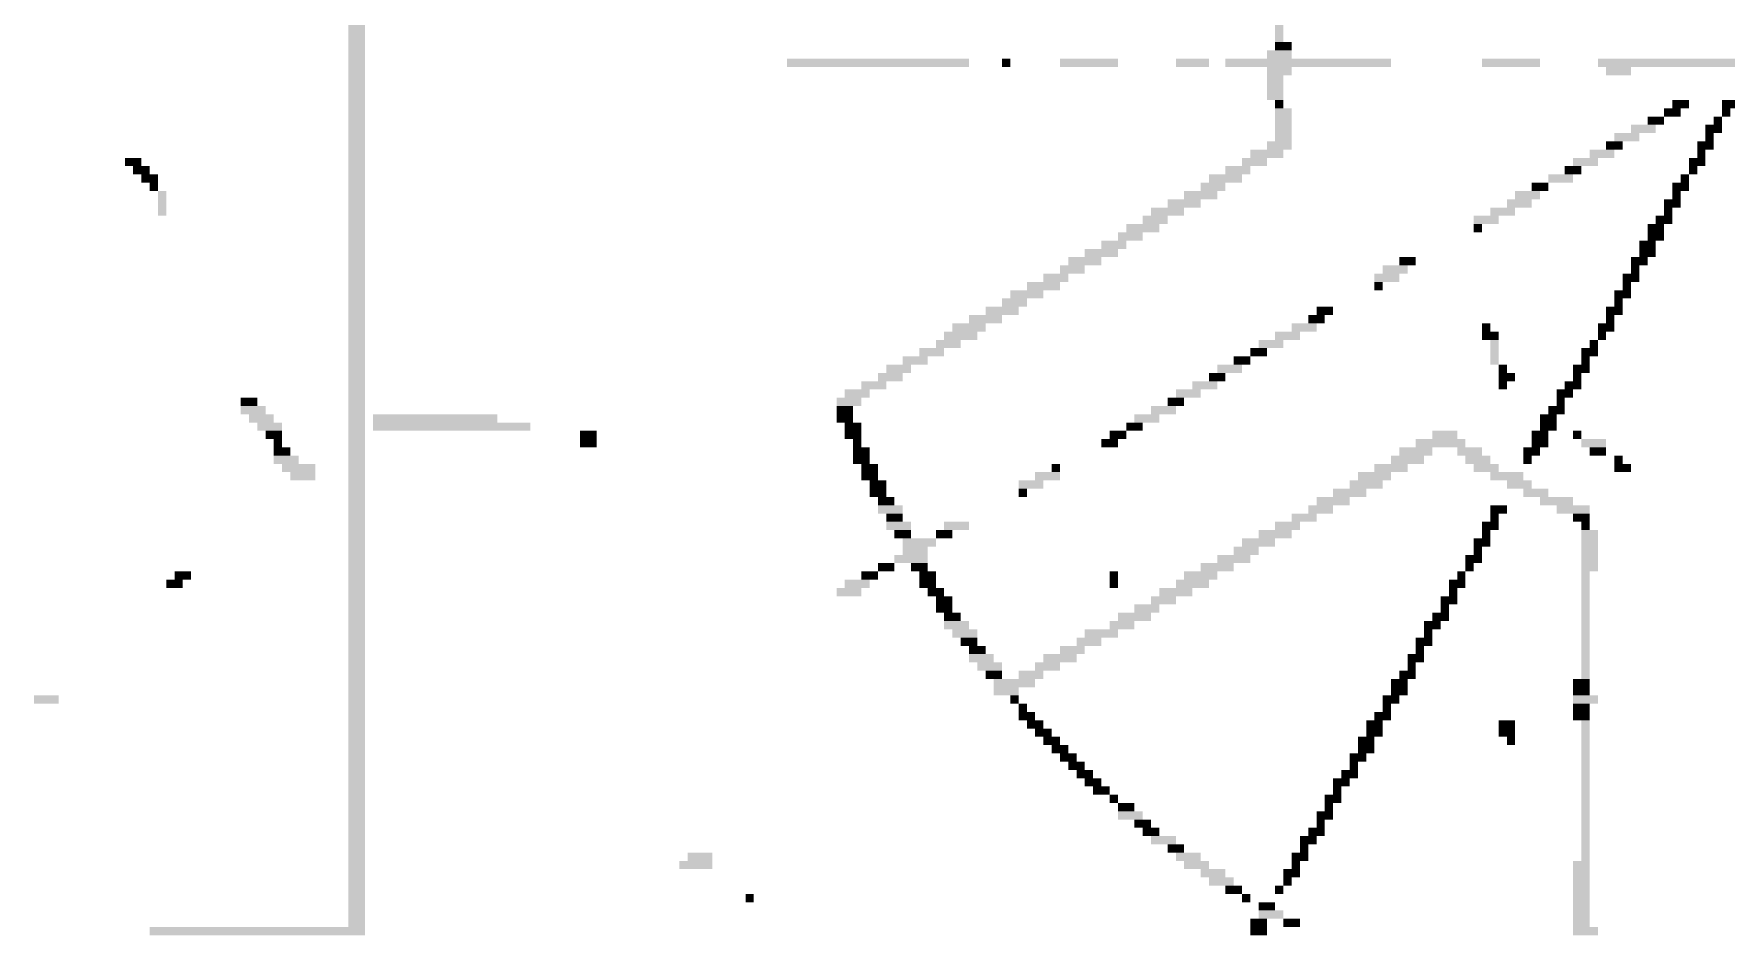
# Model space of a CAD drawing. Extents: x 0 to 456, y -15 to 604.
# Drawn here: x 24.5 to 229, y 317 to 425.5 of the extents above; entities that cross this region are included whole.
import ezdxf

# ---------------------------------------------------------------- set-up
doc = ezdxf.new("R2010")
doc.units = 0
doc.layers.add('SCAN_INK_DRAFT', color=7, linetype='Continuous')

msp = doc.modelspace()

# ---------------------------------------------------------------- linework, layer by layer
at = {"layer": 'SCAN_INK_DRAFT'}
for points in [[(62.5, 317.5), (64.5, 317.5), (62.5, 477.5), (64.5, 477.5)], [(174.5, 424.5), (175.5, 424.5), (174.5, 429.5), (175.5, 429.5)], [(173.5, 422.5), (176.5, 422.5), (173.5, 423.5), (176.5, 423.5)], [(174.5, 423.5), (176.5, 423.5), (174.5, 424.5), (176.5, 424.5)], [(115.5, 421.5), (137.5, 421.5), (115.5, 422.5), (137.5, 422.5)], [(141.5, 421.5), (142.5, 421.5), (141.5, 422.5), (142.5, 422.5)], [(148.5, 421.5), (155.5, 421.5), (148.5, 422.5), (155.5, 422.5)], [(162.5, 421.5), (166.5, 421.5), (162.5, 422.5), (166.5, 422.5)], [(168.5, 421.5), (188.5, 421.5), (168.5, 422.5), (188.5, 422.5)], [(173.5, 420.5), (176.5, 420.5), (173.5, 421.5), (176.5, 421.5)], [(199.5, 421.5), (206.5, 421.5), (199.5, 422.5), (206.5, 422.5)], [(213.5, 421.5), (234.5, 421.5), (213.5, 422.5), (234.5, 422.5)], [(214.5, 420.5), (217.5, 420.5), (214.5, 421.5), (217.5, 421.5)], [(173.5, 417.5), (175.5, 417.5), (173.5, 420.5), (175.5, 420.5)], [(174.5, 416.5), (175.5, 416.5), (174.5, 417.5), (175.5, 417.5)], [(222.5, 416.5), (224.5, 416.5), (222.5, 417.5), (224.5, 417.5)], [(228.5, 416.5), (230.5, 416.5), (228.5, 417.5), (230.5, 417.5)], [(174.5, 412.5), (176.5, 412.5), (174.5, 416.5), (176.5, 416.5)], [(219.5, 414.5), (221.5, 414.5), (219.5, 415.5), (221.5, 415.5)], [(221.5, 415.5), (223.5, 415.5), (221.5, 416.5), (223.5, 416.5)], [(227.5, 414.5), (228.5, 414.5), (227.5, 415.5), (228.5, 415.5)], [(228.5, 415.5), (229.5, 415.5), (228.5, 416.5), (229.5, 416.5)], [(215.5, 412.5), (218.5, 412.5), (215.5, 413.5), (218.5, 413.5)], [(217.5, 413.5), (220.5, 413.5), (217.5, 414.5), (220.5, 414.5)], [(226.5, 413.5), (228.5, 413.5), (226.5, 414.5), (228.5, 414.5)], [(226.5, 412.5), (227.5, 412.5), (226.5, 413.5), (227.5, 413.5)], [(171.5, 410.5), (175.5, 410.5), (171.5, 411.5), (175.5, 411.5)], [(173.5, 411.5), (176.5, 411.5), (173.5, 412.5), (176.5, 412.5)], [(212.5, 410.5), (215.5, 410.5), (212.5, 411.5), (215.5, 411.5)], [(214.5, 411.5), (216.5, 411.5), (214.5, 412.5), (216.5, 412.5)], [(225.5, 411.5), (227.5, 411.5), (225.5, 412.5), (227.5, 412.5)], [(225.5, 410.5), (226.5, 410.5), (225.5, 411.5), (226.5, 411.5)], [(35.5, 409.5), (37.5, 409.5), (35.5, 410.5), (37.5, 410.5)], [(36.5, 408.5), (38.5, 408.5), (36.5, 409.5), (38.5, 409.5)], [(168.5, 408.5), (171.5, 408.5), (168.5, 409.5), (171.5, 409.5)], [(170.5, 409.5), (173.5, 409.5), (170.5, 410.5), (173.5, 410.5)], [(209.5, 408.5), (211.5, 408.5), (209.5, 409.5), (211.5, 409.5)], [(210.5, 409.5), (213.5, 409.5), (210.5, 410.5), (213.5, 410.5)], [(224.5, 409.5), (226.5, 409.5), (224.5, 410.5), (226.5, 410.5)], [(224.5, 408.5), (225.5, 408.5), (224.5, 409.5), (225.5, 409.5)], [(37.5, 407.5), (39.5, 407.5), (37.5, 408.5), (39.5, 408.5)], [(38.5, 406.5), (39.5, 406.5), (38.5, 407.5), (39.5, 407.5)], [(165.5, 406.5), (168.5, 406.5), (165.5, 407.5), (168.5, 407.5)], [(166.5, 407.5), (170.5, 407.5), (166.5, 408.5), (170.5, 408.5)], [(205.5, 406.5), (207.5, 406.5), (205.5, 407.5), (207.5, 407.5)], [(207.5, 407.5), (210.5, 407.5), (207.5, 408.5), (210.5, 408.5)], [(222.5, 406.5), (224.5, 406.5), (222.5, 407.5), (224.5, 407.5)], [(223.5, 407.5), (224.5, 407.5), (223.5, 408.5), (224.5, 408.5)], [(39.5, 403.5), (40.5, 403.5), (39.5, 406.5), (40.5, 406.5)], [(161.5, 404.5), (165.5, 404.5), (161.5, 405.5), (165.5, 405.5)], [(163.5, 405.5), (167.5, 405.5), (163.5, 406.5), (167.5, 406.5)], [(202.5, 404.5), (205.5, 404.5), (202.5, 405.5), (205.5, 405.5)], [(203.5, 405.5), (206.5, 405.5), (203.5, 406.5), (206.5, 406.5)], [(221.5, 404.5), (223.5, 404.5), (221.5, 405.5), (223.5, 405.5)], [(222.5, 405.5), (223.5, 405.5), (222.5, 406.5), (223.5, 406.5)], [(158.5, 402.5), (161.5, 402.5), (158.5, 403.5), (161.5, 403.5)], [(159.5, 403.5), (163.5, 403.5), (159.5, 404.5), (163.5, 404.5)], [(198.5, 402.5), (201.5, 402.5), (198.5, 403.5), (201.5, 403.5)], [(200.5, 403.5), (203.5, 403.5), (200.5, 404.5), (203.5, 404.5)], [(220.5, 402.5), (222.5, 402.5), (220.5, 403.5), (222.5, 403.5)], [(221.5, 403.5), (222.5, 403.5), (221.5, 404.5), (222.5, 404.5)], [(155.5, 400.5), (158.5, 400.5), (155.5, 401.5), (158.5, 401.5)], [(156.5, 401.5), (160.5, 401.5), (156.5, 402.5), (160.5, 402.5)], [(198.5, 401.5), (199.5, 401.5), (198.5, 402.5), (199.5, 402.5)], [(219.5, 400.5), (221.5, 400.5), (219.5, 402.5), (221.5, 402.5)], [(151.5, 398.5), (155.5, 398.5), (151.5, 399.5), (155.5, 399.5)], [(153.5, 399.5), (156.5, 399.5), (153.5, 400.5), (156.5, 400.5)], [(218.5, 398.5), (220.5, 398.5), (218.5, 400.5), (220.5, 400.5)], [(148.5, 396.5), (151.5, 396.5), (148.5, 397.5), (151.5, 397.5)], [(149.5, 397.5), (153.5, 397.5), (149.5, 398.5), (153.5, 398.5)], [(187.5, 396.5), (190.5, 396.5), (187.5, 397.5), (190.5, 397.5)], [(189.5, 397.5), (191.5, 397.5), (189.5, 398.5), (191.5, 398.5)], [(217.5, 397.5), (219.5, 397.5), (217.5, 398.5), (219.5, 398.5)], [(217.5, 396.5), (218.5, 396.5), (217.5, 397.5), (218.5, 397.5)], [(144.5, 394.5), (148.5, 394.5), (144.5, 395.5), (148.5, 395.5)], [(146.5, 395.5), (149.5, 395.5), (146.5, 396.5), (149.5, 396.5)], [(186.5, 395.5), (189.5, 395.5), (186.5, 396.5), (189.5, 396.5)], [(186.5, 394.5), (187.5, 394.5), (186.5, 395.5), (187.5, 395.5)], [(216.5, 395.5), (218.5, 395.5), (216.5, 396.5), (218.5, 396.5)], [(216.5, 394.5), (217.5, 394.5), (216.5, 395.5), (217.5, 395.5)], [(141.5, 392.5), (144.5, 392.5), (141.5, 393.5), (144.5, 393.5)], [(142.5, 393.5), (146.5, 393.5), (142.5, 394.5), (146.5, 394.5)], [(215.5, 393.5), (217.5, 393.5), (215.5, 394.5), (217.5, 394.5)], [(215.5, 392.5), (216.5, 392.5), (215.5, 393.5), (216.5, 393.5)], [(137.5, 390.5), (141.5, 390.5), (137.5, 391.5), (141.5, 391.5)], [(139.5, 391.5), (143.5, 391.5), (139.5, 392.5), (143.5, 392.5)], [(178.5, 390.5), (180.5, 390.5), (178.5, 391.5), (180.5, 391.5)], [(179.5, 391.5), (181.5, 391.5), (179.5, 392.5), (181.5, 392.5)], [(214.5, 391.5), (216.5, 391.5), (214.5, 392.5), (216.5, 392.5)], [(214.5, 390.5), (215.5, 390.5), (214.5, 391.5), (215.5, 391.5)], [(134.5, 388.5), (138.5, 388.5), (134.5, 389.5), (138.5, 389.5)], [(135.5, 389.5), (139.5, 389.5), (135.5, 390.5), (139.5, 390.5)], [(174.5, 388.5), (177.5, 388.5), (174.5, 389.5), (177.5, 389.5)], [(176.5, 389.5), (179.5, 389.5), (176.5, 390.5), (179.5, 390.5)], [(199.5, 389.5), (200.5, 389.5), (199.5, 390.5), (200.5, 390.5)], [(199.5, 388.5), (201.5, 388.5), (199.5, 389.5), (201.5, 389.5)], [(213.5, 389.5), (215.5, 389.5), (213.5, 390.5), (215.5, 390.5)], [(213.5, 388.5), (214.5, 388.5), (213.5, 389.5), (214.5, 389.5)], [(131.5, 386.5), (134.5, 386.5), (131.5, 387.5), (134.5, 387.5)], [(133.5, 387.5), (136.5, 387.5), (133.5, 388.5), (136.5, 388.5)], [(171.5, 386.5), (173.5, 386.5), (171.5, 387.5), (173.5, 387.5)], [(172.5, 387.5), (175.5, 387.5), (172.5, 388.5), (175.5, 388.5)], [(200.5, 385.5), (201.5, 385.5), (200.5, 388.5), (201.5, 388.5)], [(211.5, 386.5), (213.5, 386.5), (211.5, 387.5), (213.5, 387.5)], [(212.5, 387.5), (213.5, 387.5), (212.5, 388.5), (213.5, 388.5)], [(126.5, 383.5), (129.5, 383.5), (126.5, 384.5), (129.5, 384.5)], [(127.5, 384.5), (130.5, 384.5), (127.5, 385.5), (130.5, 385.5)], [(129.5, 385.5), (132.5, 385.5), (129.5, 386.5), (132.5, 386.5)], [(166.5, 383.5), (168.5, 383.5), (166.5, 384.5), (168.5, 384.5)], [(167.5, 384.5), (170.5, 384.5), (167.5, 385.5), (170.5, 385.5)], [(169.5, 385.5), (171.5, 385.5), (169.5, 386.5), (171.5, 386.5)], [(201.5, 384.5), (202.5, 384.5), (201.5, 385.5), (202.5, 385.5)], [(201.5, 383.5), (203.5, 383.5), (201.5, 384.5), (203.5, 384.5)], [(210.5, 384.5), (212.5, 384.5), (210.5, 385.5), (212.5, 385.5)], [(210.5, 383.5), (211.5, 383.5), (210.5, 384.5), (211.5, 384.5)], [(211.5, 385.5), (212.5, 385.5), (211.5, 386.5), (212.5, 386.5)], [(122.5, 381.5), (125.5, 381.5), (122.5, 382.5), (125.5, 382.5)], [(124.5, 382.5), (127.5, 382.5), (124.5, 383.5), (127.5, 383.5)], [(162.5, 381.5), (165.5, 381.5), (162.5, 382.5), (165.5, 382.5)], [(164.5, 382.5), (167.5, 382.5), (164.5, 383.5), (167.5, 383.5)], [(201.5, 382.5), (202.5, 382.5), (201.5, 383.5), (202.5, 383.5)], [(208.5, 381.5), (210.5, 381.5), (208.5, 382.5), (210.5, 382.5)], [(209.5, 382.5), (211.5, 382.5), (209.5, 383.5), (211.5, 383.5)], [(49.5, 380.5), (51.5, 380.5), (49.5, 381.5), (51.5, 381.5)], [(49.5, 379.5), (52.5, 379.5), (49.5, 380.5), (52.5, 380.5)], [(121.5, 380.5), (124.5, 380.5), (121.5, 381.5), (124.5, 381.5)], [(121.5, 378.5), (123.5, 378.5), (121.5, 380.5), (123.5, 380.5)], [(159.5, 379.5), (162.5, 379.5), (159.5, 380.5), (162.5, 380.5)], [(161.5, 380.5), (163.5, 380.5), (161.5, 381.5), (163.5, 381.5)], [(207.5, 379.5), (209.5, 379.5), (207.5, 380.5), (209.5, 380.5)], [(208.5, 380.5), (209.5, 380.5), (208.5, 381.5), (209.5, 381.5)], [(50.5, 378.5), (53.5, 378.5), (50.5, 379.5), (53.5, 379.5)], [(51.5, 377.5), (54.5, 377.5), (51.5, 378.5), (54.5, 378.5)], [(65.5, 378.5), (80.5, 378.5), (65.5, 379.5), (80.5, 379.5)], [(65.5, 377.5), (84.5, 377.5), (65.5, 378.5), (84.5, 378.5)], [(122.5, 376.5), (124.5, 376.5), (122.5, 378.5), (124.5, 378.5)], [(156.5, 377.5), (158.5, 377.5), (156.5, 378.5), (158.5, 378.5)], [(157.5, 378.5), (160.5, 378.5), (157.5, 379.5), (160.5, 379.5)], [(206.5, 377.5), (208.5, 377.5), (206.5, 379.5), (208.5, 379.5)], [(52.5, 376.5), (54.5, 376.5), (52.5, 377.5), (54.5, 377.5)], [(53.5, 375.5), (54.5, 375.5), (53.5, 376.5), (54.5, 376.5)], [(90.5, 375.5), (92.5, 375.5), (90.5, 377.5), (92.5, 377.5)], [(123.5, 375.5), (124.5, 375.5), (123.5, 376.5), (124.5, 376.5)], [(153.5, 375.5), (155.5, 375.5), (153.5, 376.5), (155.5, 376.5)], [(154.5, 376.5), (156.5, 376.5), (154.5, 377.5), (156.5, 377.5)], [(191.5, 375.5), (197.5, 375.5), (191.5, 376.5), (197.5, 376.5)], [(193.5, 376.5), (196.5, 376.5), (193.5, 377.5), (196.5, 377.5)], [(205.5, 375.5), (207.5, 375.5), (205.5, 377.5), (207.5, 377.5)], [(210.5, 376.5), (211.5, 376.5), (210.5, 377.5), (211.5, 377.5)], [(211.5, 375.5), (214.5, 375.5), (211.5, 376.5), (214.5, 376.5)], [(53.5, 374.5), (55.5, 374.5), (53.5, 375.5), (55.5, 375.5)], [(53.5, 373.5), (56.5, 373.5), (53.5, 374.5), (56.5, 374.5)], [(123.5, 373.5), (125.5, 373.5), (123.5, 375.5), (125.5, 375.5)], [(188.5, 373.5), (192.5, 373.5), (188.5, 374.5), (192.5, 374.5)], [(189.5, 374.5), (193.5, 374.5), (189.5, 375.5), (193.5, 375.5)], [(196.5, 374.5), (199.5, 374.5), (196.5, 375.5), (199.5, 375.5)], [(197.5, 373.5), (200.5, 373.5), (197.5, 374.5), (200.5, 374.5)], [(204.5, 374.5), (206.5, 374.5), (204.5, 375.5), (206.5, 375.5)], [(204.5, 373.5), (205.5, 373.5), (204.5, 374.5), (205.5, 374.5)], [(212.5, 374.5), (214.5, 374.5), (212.5, 375.5), (214.5, 375.5)], [(215.5, 373.5), (216.5, 373.5), (215.5, 374.5), (216.5, 374.5)], [(54.5, 372.5), (58.5, 372.5), (54.5, 373.5), (58.5, 373.5)], [(55.5, 371.5), (58.5, 371.5), (55.5, 372.5), (58.5, 372.5)], [(124.5, 371.5), (126.5, 371.5), (124.5, 373.5), (126.5, 373.5)], [(145.5, 371.5), (148.5, 371.5), (145.5, 372.5), (148.5, 372.5)], [(147.5, 372.5), (148.5, 372.5), (147.5, 373.5), (148.5, 373.5)], [(184.5, 371.5), (188.5, 371.5), (184.5, 372.5), (188.5, 372.5)], [(186.5, 372.5), (190.5, 372.5), (186.5, 373.5), (190.5, 373.5)], [(198.5, 372.5), (201.5, 372.5), (198.5, 373.5), (201.5, 373.5)], [(200.5, 371.5), (204.5, 371.5), (200.5, 372.5), (204.5, 372.5)], [(215.5, 372.5), (217.5, 372.5), (215.5, 373.5), (217.5, 373.5)], [(125.5, 369.5), (127.5, 369.5), (125.5, 371.5), (127.5, 371.5)], [(143.5, 370.5), (146.5, 370.5), (143.5, 371.5), (146.5, 371.5)], [(143.5, 369.5), (144.5, 369.5), (143.5, 370.5), (144.5, 370.5)], [(181.5, 369.5), (185.5, 369.5), (181.5, 370.5), (185.5, 370.5)], [(183.5, 370.5), (187.5, 370.5), (183.5, 371.5), (187.5, 371.5)], [(202.5, 370.5), (205.5, 370.5), (202.5, 371.5), (205.5, 371.5)], [(204.5, 369.5), (207.5, 369.5), (204.5, 370.5), (207.5, 370.5)], [(126.5, 368.5), (128.5, 368.5), (126.5, 369.5), (128.5, 369.5)], [(126.5, 367.5), (129.5, 367.5), (126.5, 368.5), (129.5, 368.5)], [(178.5, 367.5), (181.5, 367.5), (178.5, 368.5), (181.5, 368.5)], [(179.5, 368.5), (183.5, 368.5), (179.5, 369.5), (183.5, 369.5)], [(200.5, 367.5), (202.5, 367.5), (200.5, 368.5), (202.5, 368.5)], [(206.5, 368.5), (210.5, 368.5), (206.5, 369.5), (210.5, 369.5)], [(208.5, 367.5), (212.5, 367.5), (208.5, 368.5), (212.5, 368.5)], [(127.5, 366.5), (129.5, 366.5), (127.5, 367.5), (129.5, 367.5)], [(127.5, 365.5), (130.5, 365.5), (127.5, 366.5), (130.5, 366.5)], [(134.5, 365.5), (137.5, 365.5), (134.5, 366.5), (137.5, 366.5)], [(174.5, 365.5), (177.5, 365.5), (174.5, 366.5), (177.5, 366.5)], [(176.5, 366.5), (179.5, 366.5), (176.5, 367.5), (179.5, 367.5)], [(199.5, 365.5), (201.5, 365.5), (199.5, 366.5), (201.5, 366.5)], [(200.5, 366.5), (201.5, 366.5), (200.5, 367.5), (201.5, 367.5)], [(210.5, 366.5), (212.5, 366.5), (210.5, 367.5), (212.5, 367.5)], [(211.5, 365.5), (212.5, 365.5), (211.5, 366.5), (212.5, 366.5)], [(128.5, 364.5), (130.5, 364.5), (128.5, 365.5), (130.5, 365.5)], [(129.5, 363.5), (133.5, 363.5), (129.5, 364.5), (133.5, 364.5)], [(133.5, 364.5), (135.5, 364.5), (133.5, 365.5), (135.5, 365.5)], [(170.5, 363.5), (174.5, 363.5), (170.5, 364.5), (174.5, 364.5)], [(172.5, 364.5), (176.5, 364.5), (172.5, 365.5), (176.5, 365.5)], [(198.5, 363.5), (200.5, 363.5), (198.5, 364.5), (200.5, 364.5)], [(199.5, 364.5), (200.5, 364.5), (199.5, 365.5), (200.5, 365.5)], [(211.5, 360.5), (213.5, 360.5), (211.5, 365.5), (213.5, 365.5)], [(128.5, 361.5), (132.5, 361.5), (128.5, 362.5), (132.5, 362.5)], [(129.5, 362.5), (132.5, 362.5), (129.5, 363.5), (132.5, 363.5)], [(167.5, 361.5), (171.5, 361.5), (167.5, 362.5), (171.5, 362.5)], [(169.5, 362.5), (172.5, 362.5), (169.5, 363.5), (172.5, 363.5)], [(197.5, 361.5), (199.5, 361.5), (197.5, 362.5), (199.5, 362.5)], [(198.5, 362.5), (199.5, 362.5), (198.5, 363.5), (199.5, 363.5)], [(41.5, 359.5), (43.5, 359.5), (41.5, 360.5), (43.5, 360.5)], [(124.5, 359.5), (126.5, 359.5), (124.5, 360.5), (126.5, 360.5)], [(126.5, 360.5), (128.5, 360.5), (126.5, 361.5), (128.5, 361.5)], [(130.5, 360.5), (132.5, 360.5), (130.5, 361.5), (132.5, 361.5)], [(131.5, 358.5), (133.5, 358.5), (131.5, 360.5), (133.5, 360.5)], [(154.5, 358.5), (155.5, 358.5), (154.5, 360.5), (155.5, 360.5)], [(163.5, 359.5), (167.5, 359.5), (163.5, 360.5), (167.5, 360.5)], [(165.5, 360.5), (169.5, 360.5), (165.5, 361.5), (169.5, 361.5)], [(196.5, 359.5), (197.5, 359.5), (196.5, 360.5), (197.5, 360.5)], [(197.5, 360.5), (198.5, 360.5), (197.5, 361.5), (198.5, 361.5)], [(211.5, 347.5), (212.5, 347.5), (211.5, 360.5), (212.5, 360.5)], [(40.5, 358.5), (42.5, 358.5), (40.5, 359.5), (42.5, 359.5)], [(121.5, 357.5), (124.5, 357.5), (121.5, 358.5), (124.5, 358.5)], [(122.5, 358.5), (125.5, 358.5), (122.5, 359.5), (125.5, 359.5)], [(132.5, 357.5), (134.5, 357.5), (132.5, 358.5), (134.5, 358.5)], [(160.5, 357.5), (164.5, 357.5), (160.5, 358.5), (164.5, 358.5)], [(162.5, 358.5), (166.5, 358.5), (162.5, 359.5), (166.5, 359.5)], [(195.5, 358.5), (197.5, 358.5), (195.5, 359.5), (197.5, 359.5)], [(195.5, 357.5), (196.5, 357.5), (195.5, 358.5), (196.5, 358.5)], [(133.5, 355.5), (135.5, 355.5), (133.5, 357.5), (135.5, 357.5)], [(157.5, 355.5), (160.5, 355.5), (157.5, 356.5), (160.5, 356.5)], [(159.5, 356.5), (162.5, 356.5), (159.5, 357.5), (162.5, 357.5)], [(194.5, 356.5), (196.5, 356.5), (194.5, 357.5), (196.5, 357.5)], [(194.5, 355.5), (195.5, 355.5), (194.5, 356.5), (195.5, 356.5)], [(134.5, 354.5), (136.5, 354.5), (134.5, 355.5), (136.5, 355.5)], [(134.5, 353.5), (137.5, 353.5), (134.5, 354.5), (137.5, 354.5)], [(154.5, 353.5), (157.5, 353.5), (154.5, 354.5), (157.5, 354.5)], [(155.5, 354.5), (159.5, 354.5), (155.5, 355.5), (159.5, 355.5)], [(192.5, 353.5), (194.5, 353.5), (192.5, 354.5), (194.5, 354.5)], [(193.5, 354.5), (195.5, 354.5), (193.5, 355.5), (195.5, 355.5)], [(135.5, 352.5), (138.5, 352.5), (135.5, 353.5), (138.5, 353.5)], [(136.5, 351.5), (138.5, 351.5), (136.5, 352.5), (138.5, 352.5)], [(150.5, 351.5), (153.5, 351.5), (150.5, 352.5), (153.5, 352.5)], [(151.5, 352.5), (155.5, 352.5), (151.5, 353.5), (155.5, 353.5)], [(191.5, 351.5), (193.5, 351.5), (191.5, 352.5), (193.5, 352.5)], [(192.5, 352.5), (193.5, 352.5), (192.5, 353.5), (193.5, 353.5)], [(137.5, 350.5), (139.5, 350.5), (137.5, 351.5), (139.5, 351.5)], [(137.5, 349.5), (140.5, 349.5), (137.5, 350.5), (140.5, 350.5)], [(146.5, 349.5), (150.5, 349.5), (146.5, 350.5), (150.5, 350.5)], [(148.5, 350.5), (151.5, 350.5), (148.5, 351.5), (151.5, 351.5)], [(190.5, 349.5), (192.5, 349.5), (190.5, 350.5), (192.5, 350.5)], [(191.5, 350.5), (192.5, 350.5), (191.5, 351.5), (192.5, 351.5)], [(138.5, 348.5), (141.5, 348.5), (138.5, 349.5), (141.5, 349.5)], [(139.5, 347.5), (141.5, 347.5), (139.5, 348.5), (141.5, 348.5)], [(143.5, 347.5), (146.5, 347.5), (143.5, 348.5), (146.5, 348.5)], [(145.5, 348.5), (148.5, 348.5), (145.5, 349.5), (148.5, 349.5)], [(189.5, 347.5), (191.5, 347.5), (189.5, 348.5), (191.5, 348.5)], [(190.5, 348.5), (191.5, 348.5), (190.5, 349.5), (191.5, 349.5)], [(140.5, 346.5), (145.5, 346.5), (140.5, 347.5), (145.5, 347.5)], [(140.5, 345.5), (143.5, 345.5), (140.5, 346.5), (143.5, 346.5)], [(188.5, 345.5), (190.5, 345.5), (188.5, 347.5), (190.5, 347.5)], [(210.5, 345.5), (212.5, 345.5), (210.5, 347.5), (212.5, 347.5)], [(24.5, 344.5), (27.5, 344.5), (24.5, 345.5), (27.5, 345.5)], [(142.5, 344.5), (143.5, 344.5), (142.5, 345.5), (143.5, 345.5)], [(143.5, 343.5), (144.5, 343.5), (143.5, 344.5), (144.5, 344.5)], [(187.5, 344.5), (189.5, 344.5), (187.5, 345.5), (189.5, 345.5)], [(187.5, 343.5), (188.5, 343.5), (187.5, 344.5), (188.5, 344.5)], [(210.5, 344.5), (213.5, 344.5), (210.5, 345.5), (213.5, 345.5)], [(210.5, 342.5), (212.5, 342.5), (210.5, 344.5), (212.5, 344.5)], [(143.5, 342.5), (145.5, 342.5), (143.5, 343.5), (145.5, 343.5)], [(144.5, 341.5), (146.5, 341.5), (144.5, 342.5), (146.5, 342.5)], [(185.5, 340.5), (187.5, 340.5), (185.5, 342.5), (187.5, 342.5)], [(186.5, 342.5), (188.5, 342.5), (186.5, 343.5), (188.5, 343.5)], [(201.5, 340.5), (203.5, 340.5), (201.5, 342.5), (203.5, 342.5)], [(211.5, 325.5), (212.5, 325.5), (211.5, 342.5), (212.5, 342.5)], [(145.5, 340.5), (147.5, 340.5), (145.5, 341.5), (147.5, 341.5)], [(146.5, 339.5), (148.5, 339.5), (146.5, 340.5), (148.5, 340.5)], [(147.5, 338.5), (149.5, 338.5), (147.5, 339.5), (149.5, 339.5)], [(184.5, 338.5), (186.5, 338.5), (184.5, 340.5), (186.5, 340.5)], [(202.5, 339.5), (203.5, 339.5), (202.5, 340.5), (203.5, 340.5)], [(148.5, 337.5), (150.5, 337.5), (148.5, 338.5), (150.5, 338.5)], [(149.5, 336.5), (151.5, 336.5), (149.5, 337.5), (151.5, 337.5)], [(183.5, 337.5), (185.5, 337.5), (183.5, 338.5), (185.5, 338.5)], [(183.5, 336.5), (184.5, 336.5), (183.5, 337.5), (184.5, 337.5)], [(150.5, 335.5), (152.5, 335.5), (150.5, 336.5), (152.5, 336.5)], [(151.5, 334.5), (153.5, 334.5), (151.5, 335.5), (153.5, 335.5)], [(181.5, 334.5), (183.5, 334.5), (181.5, 335.5), (183.5, 335.5)], [(182.5, 335.5), (184.5, 335.5), (182.5, 336.5), (184.5, 336.5)], [(152.5, 333.5), (154.5, 333.5), (152.5, 334.5), (154.5, 334.5)], [(154.5, 332.5), (155.5, 332.5), (154.5, 333.5), (155.5, 333.5)], [(180.5, 332.5), (182.5, 332.5), (180.5, 333.5), (182.5, 333.5)], [(181.5, 333.5), (182.5, 333.5), (181.5, 334.5), (182.5, 334.5)], [(155.5, 331.5), (157.5, 331.5), (155.5, 332.5), (157.5, 332.5)], [(155.5, 330.5), (158.5, 330.5), (155.5, 331.5), (158.5, 331.5)], [(179.5, 330.5), (181.5, 330.5), (179.5, 331.5), (181.5, 331.5)], [(180.5, 331.5), (181.5, 331.5), (180.5, 332.5), (181.5, 332.5)], [(157.5, 329.5), (159.5, 329.5), (157.5, 330.5), (159.5, 330.5)], [(158.5, 328.5), (160.5, 328.5), (158.5, 329.5), (160.5, 329.5)], [(178.5, 328.5), (180.5, 328.5), (178.5, 329.5), (180.5, 329.5)], [(179.5, 329.5), (180.5, 329.5), (179.5, 330.5), (180.5, 330.5)], [(159.5, 327.5), (162.5, 327.5), (159.5, 328.5), (162.5, 328.5)], [(161.5, 326.5), (163.5, 326.5), (161.5, 327.5), (163.5, 327.5)], [(177.5, 327.5), (179.5, 327.5), (177.5, 328.5), (179.5, 328.5)], [(177.5, 326.5), (178.5, 326.5), (177.5, 327.5), (178.5, 327.5)], [(102.5, 324.5), (106.5, 324.5), (102.5, 325.5), (106.5, 325.5)], [(103.5, 325.5), (106.5, 325.5), (103.5, 326.5), (106.5, 326.5)], [(162.5, 325.5), (165.5, 325.5), (162.5, 326.5), (165.5, 326.5)], [(163.5, 324.5), (166.5, 324.5), (163.5, 325.5), (166.5, 325.5)], [(176.5, 325.5), (178.5, 325.5), (176.5, 326.5), (178.5, 326.5)], [(176.5, 324.5), (177.5, 324.5), (176.5, 325.5), (177.5, 325.5)], [(210.5, 317.5), (212.5, 317.5), (210.5, 325.5), (212.5, 325.5)], [(165.5, 323.5), (168.5, 323.5), (165.5, 324.5), (168.5, 324.5)], [(166.5, 322.5), (169.5, 322.5), (166.5, 323.5), (169.5, 323.5)], [(175.5, 323.5), (177.5, 323.5), (175.5, 324.5), (177.5, 324.5)], [(175.5, 322.5), (176.5, 322.5), (175.5, 323.5), (176.5, 323.5)], [(110.5, 320.5), (111.5, 320.5), (110.5, 321.5), (111.5, 321.5)], [(168.5, 321.5), (170.5, 321.5), (168.5, 322.5), (170.5, 322.5)], [(170.5, 320.5), (171.5, 320.5), (170.5, 321.5), (171.5, 321.5)], [(174.5, 321.5), (175.5, 321.5), (174.5, 322.5), (175.5, 322.5)], [(172.5, 319.5), (174.5, 319.5), (172.5, 320.5), (174.5, 320.5)], [(172.5, 318.5), (175.5, 318.5), (172.5, 319.5), (175.5, 319.5)], [(38.5, 316.5), (64.5, 316.5), (38.5, 317.5), (64.5, 317.5)], [(171.5, 316.5), (173.5, 316.5), (171.5, 318.5), (173.5, 318.5)], [(175.5, 317.5), (177.5, 317.5), (175.5, 318.5), (177.5, 318.5)], [(210.5, 316.5), (213.5, 316.5), (210.5, 317.5), (213.5, 317.5)]]:
    msp.add_solid(points, dxfattribs=at)

doc.saveas('drawing.dxf')
